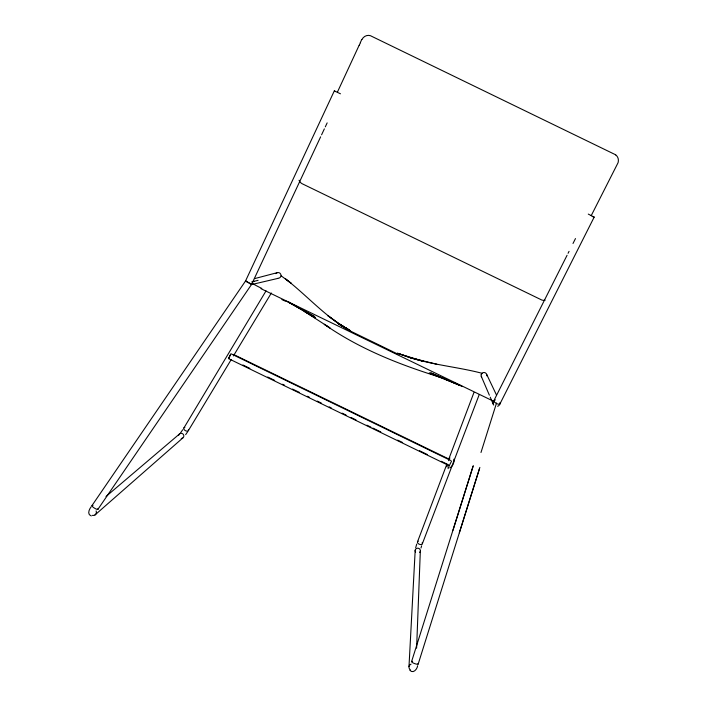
<?xml version="1.0" encoding="UTF-8"?>
<svg xmlns="http://www.w3.org/2000/svg" width="707" height="707" viewBox="0 0 707 707"><rect width="100%" height="100%" fill="white"/><g stroke="black" fill="none" stroke-linecap="round" stroke-linejoin="round"><path stroke-width="1.06" d="M416.609 648.151L420.32 551.177M408.991 666.568L415.195 550.232M451.614 460.999L449.21 465.772M446.524 464.119L447.178 467.035M415.672 547.748L416.732 544.072M448.865 459.912L448.592 460.699M420.992 548.005L421.646 545.804M452.948 530.294L473.292 465.559M480.981 452.489L496.517 403.061M418.182 664.094L479.859 467.407M459.32 532.822L479.549 468.441M411.607 661.522L472.983 466.585M417.651 665.711C417.218 669.273 413.021 674.133 409.76 670.165M251.374 283.754L251.727 284.161L245.426 281.227L334.331 90.858L340.465 93.801M417.528 541.783L446.709 464.57M448.653 459.426L473.946 392.509M448.061 468.688L448.839 466.629M422.335 543.816L479.222 394.594M229.448 356.841L229.059 358.299M229.545 356.62L230.075 355.506M360.278 42.747L361.772 39.451M359.156 45.248L337.389 92.175M251.692 284.187L320.633 136.822M321.57 134.834L324.363 128.86M325.3 126.862L327.155 122.885M499.513 404.439L497.048 403.768L493.415 401.558L567.076 255.262M568.066 253.3L569.055 251.338M573.006 243.482L575.48 238.568M499.61 404.572L594.18 217.102L588.277 214.097M591.211 215.653L617.998 162.849A8.086 7.636 -49.3 0 0 618.298 161.541A7.494 7.105 -40.2 0 0 615.735 154.913M449.855 467.848C452.683 466.47 454.177 462.678 454.159 459.665M230.199 355.268L230.579 354.578M183.953 427.859L266.053 290.86M188.327 430.687L231.154 359.669M233.416 355.921L271.355 293.016M594.216 217.093L593.544 216.969M91.203 506.742C89.153 509.296 86.784 514.466 91.283 515.942M229.192 357.866L228.502 358.608L230.924 353.739L450.615 460.451M187.753 431.597L185.649 434.655M97.858 509.402L251.453 284.594L277.771 278.434M92.034 505.487L245.709 280.741L251.462 284.629M448.759 459.214L449.97 457.942M182.742 429.75L180.674 432.622M94.985 514.97L182.733 438.022M106.023 496.491L179.808 433.718M254.52 278.629L277.506 272.593M251.754 281.899L258.09 280.334M254.476 281.342L252.602 281.766M482.121 373.314C460.027 367.393 433.382 364.998 410.299 357.707L436.714 364.229M493.946 401.541L493.415 401.558M410.299 357.707L423.254 361.286L397.59 353.323L410.095 357.645L397.502 353.208M493.822 401.373L260.98 288.686M592.819 216.713L592.236 216.475M462.519 386.596L430.607 372.863L460.337 385.527L429.149 373.066L441.362 377.626C400.25 364.953 359.695 349.108 324.257 324.274L329.966 327.933L304.275 311.283L315.472 318L288.244 301.871L314.765 316.692L286.432 301.155M345.705 328.773L393.048 351.759M393.817 352.13L397.661 353.995M233.398 354.401L449.546 459.364M242.908 364.98L249.854 368.347M267.706 377.017L274.652 380.393M282.588 384.246L284.567 385.209M292.504 389.062L299.45 392.429M307.386 396.282L309.374 397.246M317.31 401.099L321.278 403.025M329.215 406.878L331.194 407.851M342.108 413.144L346.077 415.071M351.034 417.483L355.992 419.887M366.906 425.19L370.875 427.116M372.854 428.08L380.79 431.933M397.661 440.116L402.619 442.529M419.481 450.713L427.417 454.566M441.301 461.309L448.247 464.685M228.502 358.608L449.316 465.789M350.274 330.655L338.936 324.177L350.168 330.62L338.9 323.85L350.009 330.637L338.618 323.461L327.801 315.587L338.715 323.523M335.242 91.61L334.331 90.929M349.824 330.699C325.538 317.019 307.192 295.703 285.381 278.797L291.151 283.251L281.218 275.88M486.681 374.401L496.517 395.08M481.237 376.239L489.377 395.186M490.234 397.184L493.23 404.165M453.982 459.135L454.186 459.736M481.644 377.008A2.872 2.837 -8.5 0 1 483.314 372.562A2.872 2.837 -8.5 0 1 486.778 375.824M499.946 402.654A3.464 3.402 -6.6 0 1 497.613 406.286M493.725 405.084A3.464 3.402 -6.6 0 1 495.413 399.835M422.185 542.684A2.616 1.573 22.7 0 1 421.195 544.54A2.616 1.573 22.7 0 1 417.934 543.276A2.616 1.573 22.7 0 1 418.261 541.164M415.628 552.114A2.607 2.501 10.9 0 1 416.123 548.729A2.607 2.501 10.9 0 1 419.666 549.021A2.607 2.501 10.9 0 1 419.658 552.45M410.316 669.794A3.491 3.296 11.8 0 1 411.05 664.147M418.005 663.555A3.553 0.822 20 0 1 416.511 664.129A3.553 0.822 20 0 1 412.199 662.406A3.553 0.822 20 0 1 412.579 661.39M97.76 508.713A3.553 0.822 31.8 0 1 96.364 509.12A3.553 0.822 31.8 0 1 92.405 506.521A3.553 0.822 31.8 0 1 93.006 505.593M96.134 510.922A3.491 3.296 40 0 1 92.334 515.376M178.756 435.238A2.607 2.501 40.9 0 1 181.637 433.364A2.607 2.501 40.9 0 1 183.829 436.166A2.607 2.501 40.9 0 1 181.248 438.42M188.389 429.405A2.616 1.573 29.1 0 1 187.125 431.146A2.616 1.573 29.1 0 1 184.014 429.405A2.616 1.573 29.1 0 1 184.863 427.426M275.889 273.644A2.872 2.837 60.3 0 1 280.75 274.245A2.872 2.837 60.3 0 1 277.931 278.24M261.82 288.438A13.698 0.946 25.6 0 1 253.106 283.861M285.708 301.235A13.053 7.238 20.3 0 1 281.872 299.521M481.237 374.312A44.877 4.56 -71 0 1 482.024 373.605M360.349 42.835A146.331 31.135 -67.2 0 1 359.218 45.345M361.94 39.539A7.53 7.079 -76.6 0 1 370.618 35.748A9.032 8.572 -87.3 0 1 371.104 36.03L614.975 154.462A6.92 6.566 -40.9 0 1 615.717 154.939M545.132 300.236A7.052 6.946 -28.3 0 1 541.756 300.007L302.119 183.714A6.823 6.69 79.5 0 1 301.394 183.246A7.052 6.929 80.4 0 1 299.052 180.25M350.009 330.637L338.794 323.603L349.921 330.664"/></g></svg>
